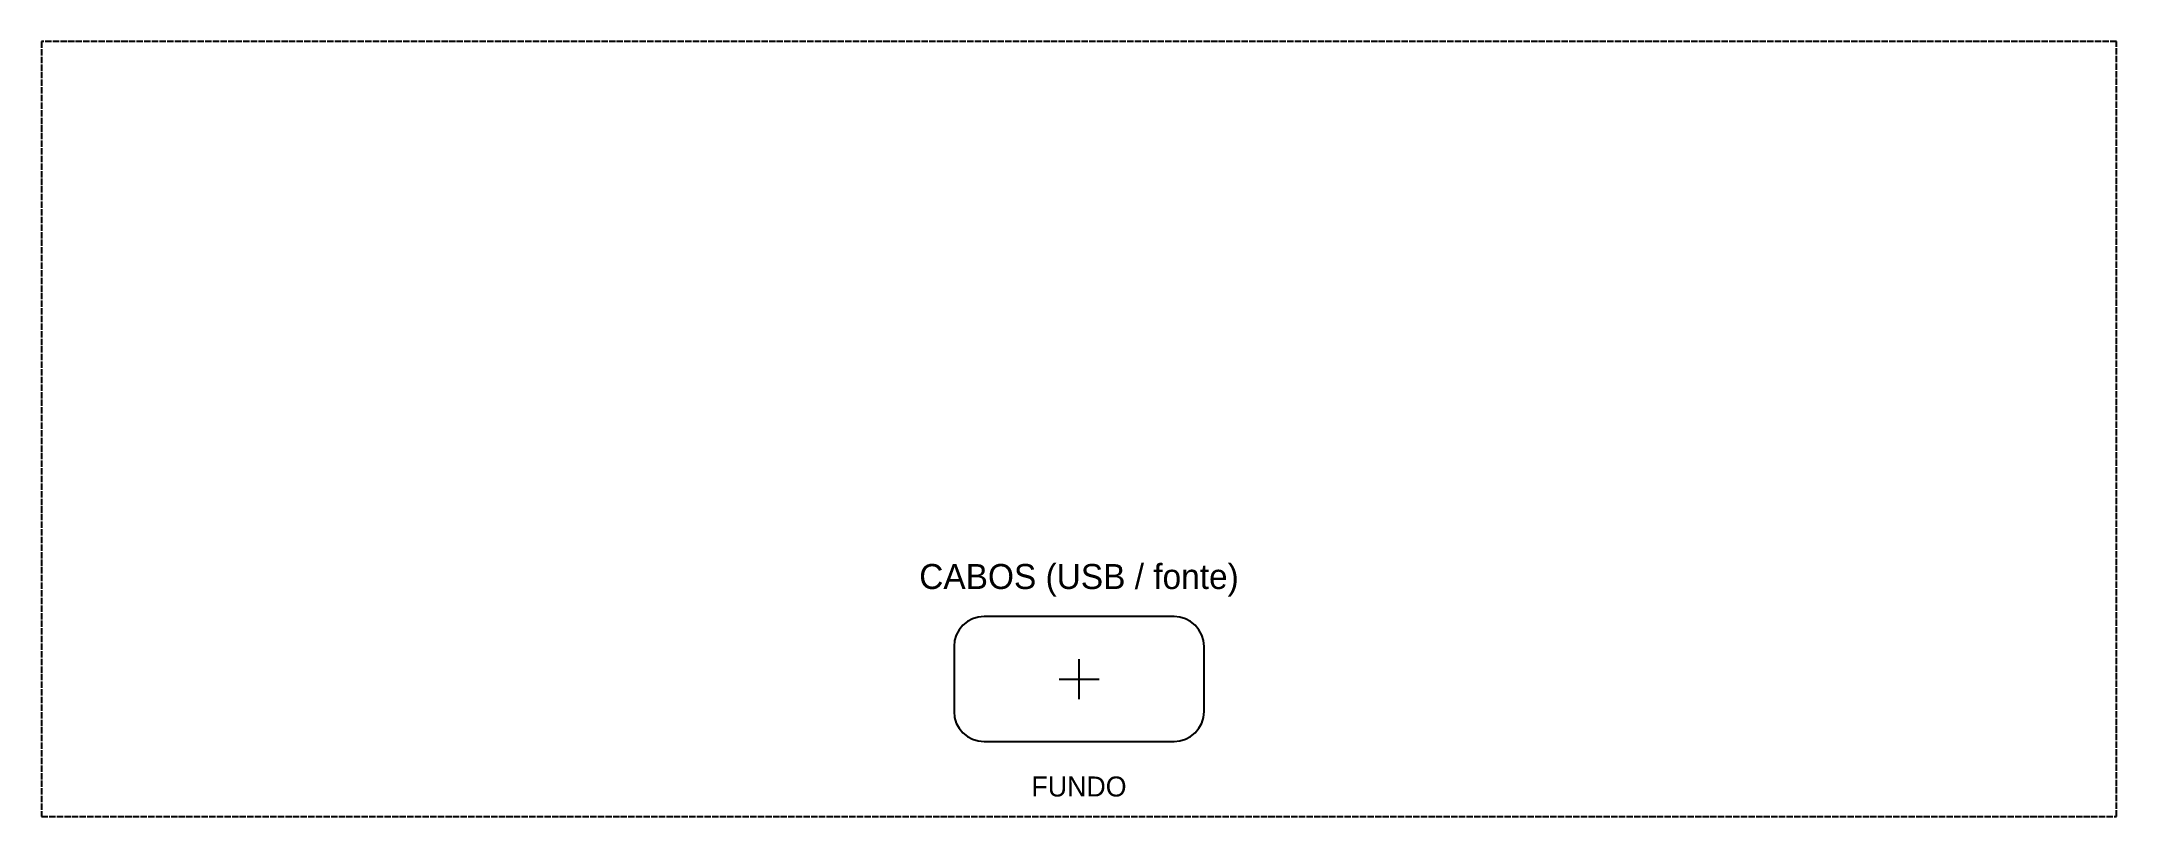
# Model space of a CAD drawing. Header units: millimetres. Extents: x 0 to 415, y 0 to 155.
import ezdxf
from ezdxf.enums import TextEntityAlignment as Align

# ---------------------------------------------------------------- set-up
doc = ezdxf.new("R2010")
doc.units = ezdxf.units.MM
doc.linetypes.add('DASHED', pattern=[1.524, 1.27, -0.254])
for name, color, linetype in [('CENTRO', 3, 'Continuous'), ('CORTE', 1, 'Continuous'), ('GRAVACAO', 5, 'Continuous'), ('REFERENCIA', 8, 'DASHED')]:
    doc.layers.add(name, color=color, linetype=linetype)

msp = doc.modelspace()

# ---------------------------------------------------------------- linework, layer by layer
at = {"layer": 'CENTRO'}
for p, q in [((207.5, 23.5), (207.5, 31.5)), ((203.5, 27.5), (211.5, 27.5))]:
    msp.add_line(p, q, dxfattribs=at)
at = {"layer": 'CORTE'}
msp.add_lwpolyline([(226.5, 15), (227.67, 15.12), (228.8, 15.46), (229.83, 16.01), (230.74, 16.76), (231.49, 17.67), (232.04, 18.7), (232.38, 19.83), (232.5, 21), (232.5, 34), (232.38, 35.17), (232.04, 36.3), (231.49, 37.33), (230.74, 38.24), (229.83, 38.99), (228.8, 39.54), (227.67, 39.88), (226.5, 40), (188.5, 40), (187.33, 39.88), (186.2, 39.54), (185.17, 38.99), (184.26, 38.24), (183.51, 37.33), (182.96, 36.3), (182.62, 35.17), (182.5, 34), (182.5, 21), (182.62, 19.83), (182.96, 18.7), (183.51, 17.67), (184.26, 16.76), (185.17, 16.01), (186.2, 15.46), (187.33, 15.12), (188.5, 15)], close=True, dxfattribs=at)
at = {"layer": 'REFERENCIA'}
msp.add_lwpolyline([(0, 0), (415, 0), (415, 155), (0, 155)], close=True, dxfattribs=at)

# ---------------------------------------------------------------- texts
at = {"layer": 'GRAVACAO'}
msp.add_text('CABOS (USB / fonte)', height=5, dxfattribs=at).set_placement((207.5, 48), align=Align.MIDDLE_CENTER)
at = {"layer": 'REFERENCIA'}
msp.add_text('FUNDO', height=4, dxfattribs=at).set_placement((207.5, 6), align=Align.MIDDLE_CENTER)

doc.saveas('drawing.dxf')
